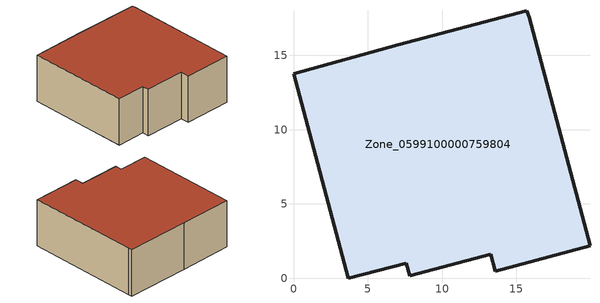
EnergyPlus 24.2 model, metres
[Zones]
Zone_0599100000759804
 floor ground (C_G): 0,13.77 7.05,15.7 15.71,18 15.86,17.55 19.96,2.17 13.58,0.47 13.28,1.6 7.81,0.17 7.58,1.02 3.7,0 z0
 wall outside (C_F): 7.05,15.7 0,13.77 3.7,0 7.58,1.02 7.81,0.17 13.28,1.6 13.58,0.47 19.96,2.17 15.86,17.55 15.71,18 7.05,15.7 z0:6.61
 roof outside (C_R): 15.71,18 7.05,15.7 0,13.77 3.7,0 7.58,1.02 7.81,0.17 13.28,1.6 13.58,0.47 19.96,2.17 15.86,17.55 z6.61
[BUILDING]
Pand.0599100000759804: North Axis=0; Terrain=City; Loads Convergence Tolerance Value=0.04; Temperature Convergence Tolerance Value=0.4; Solar Distribution=FullExterior; Maximum Number of Warmup Days=25; Minimum Number of Warmup Days=1
[Site:Location]
Rotterdam.The.Hague.AP_ZH_NLD Design_Conditions: Latitude=51.96; Longitude=4.45; Time Zone=1; Elevation=-4.5
[SITE:GROUNDTEMPERATURE:BUILDINGSURFACE]
18, 18, 18, 18, 18, 18, 18, 18, 18, 18, 18, 18
[MATERIAL] Thermal Absorptance=0.9; Solar Absorptance=0.7; Visible Absorptance=0.7
Name | Roughness | Thickness | Conductivity | Density | Specific Heat
G.D.1992-2005 | MediumSmooth | 0.15 | 0.06 | 540 | 1210
F.D.1992-2005 | Rough | 0.3 | 0.12 | 1920 | 840
R.D.1992-2005 | MediumRough | 0.2 | 0.08 | 1500 | 1000
[CONSTRUCTION]
C_G: G.D.1992-2005
C_F: F.D.1992-2005
C_R: R.D.1992-2005
[ZONE]
Zone_0599100000759804: Type=1; Multiplier=1; Ceiling Height=Autocalculate; Volume=Autocalculate; Floor Area=autocalculate; Part of Total Floor Area=Yes
[ZONEINFILTRATION:DESIGNFLOWRATE]
Infil_Zone_0599100000759804: Zone or ZoneList or Space or SpaceList=Zone_0599100000759804; Schedule=AlwaysOn; Design Flow Rate Calculation Method=Flow/Area; Flow Rate per Floor Area=0.0021; Constant Term Coefficient=1; Temperature Term Coefficient=0; Velocity Term Coefficient=0; Velocity Squared Term Coefficient=0
[HVACTEMPLATE:ZONE:IDEALLOADSAIRSYSTEM]
Zone_0599100000759804: Maximum Heating Supply Air Temperature=50; Minimum Cooling Supply Air Temperature=13; Maximum Heating Supply Air Humidity Ratio=0.0156; Minimum Cooling Supply Air Humidity Ratio=0.0077; Heating Limit=NoLimit; Cooling Limit=NoLimit; Dehumidification Control Type=ConstantSensibleHeatRatio; Cooling Sensible Heat Ratio=0.7; Dehumidification Setpoint=60; Humidification Control Type=None; Humidification Setpoint=30; Outdoor Air Method=None; Outdoor Air Flow Rate per Person=0.00944; Outdoor Air Flow Rate per Zone Floor Area=0; Outdoor Air Flow Rate per Zone=0; Demand Controlled Ventilation Type=None; Outdoor Air Economizer Type=NoEconomizer; Heat Recovery Type=None; Sensible Heat Recovery Effectiveness=0.7; Latent Heat Recovery Effectiveness=0.65
[ZONECONTROL:THERMOSTAT]
ThermostatControl_Zone_0599100000759804: Zone or ZoneList=Zone_0599100000759804; Control Type Schedule=DualSetpointControlType; Control 1=Thermostat_Zone_0599100000759804; Temperature Difference Between Cutout And Setpoint=0
[THERMOSTATSETPOINT:DUALSETPOINT]
Thermostat_Zone_0599100000759804: Heating Setpoint Temperature Schedule=HeatingSetpoint_Zone_0599100000759804; Cooling Setpoint Temperature Schedule=CoolingSetpoint_Zone_0599100000759804
[SCHEDULE:COMPACT]
HeatingSetpoint_Zone_0599100000759804: Through: 12/31, For: AllDays, Until: 24:00, 21
CoolingSetpoint_Zone_0599100000759804: Through: 12/31, For: AllDays, Until: 24:00, 24
DualSetpointControlType: Through: 12/31, For: AllDays, Until: 24:00, 4
AlwaysOn: Through: 12/31, For: AllDays, Until: 24:00, 1
